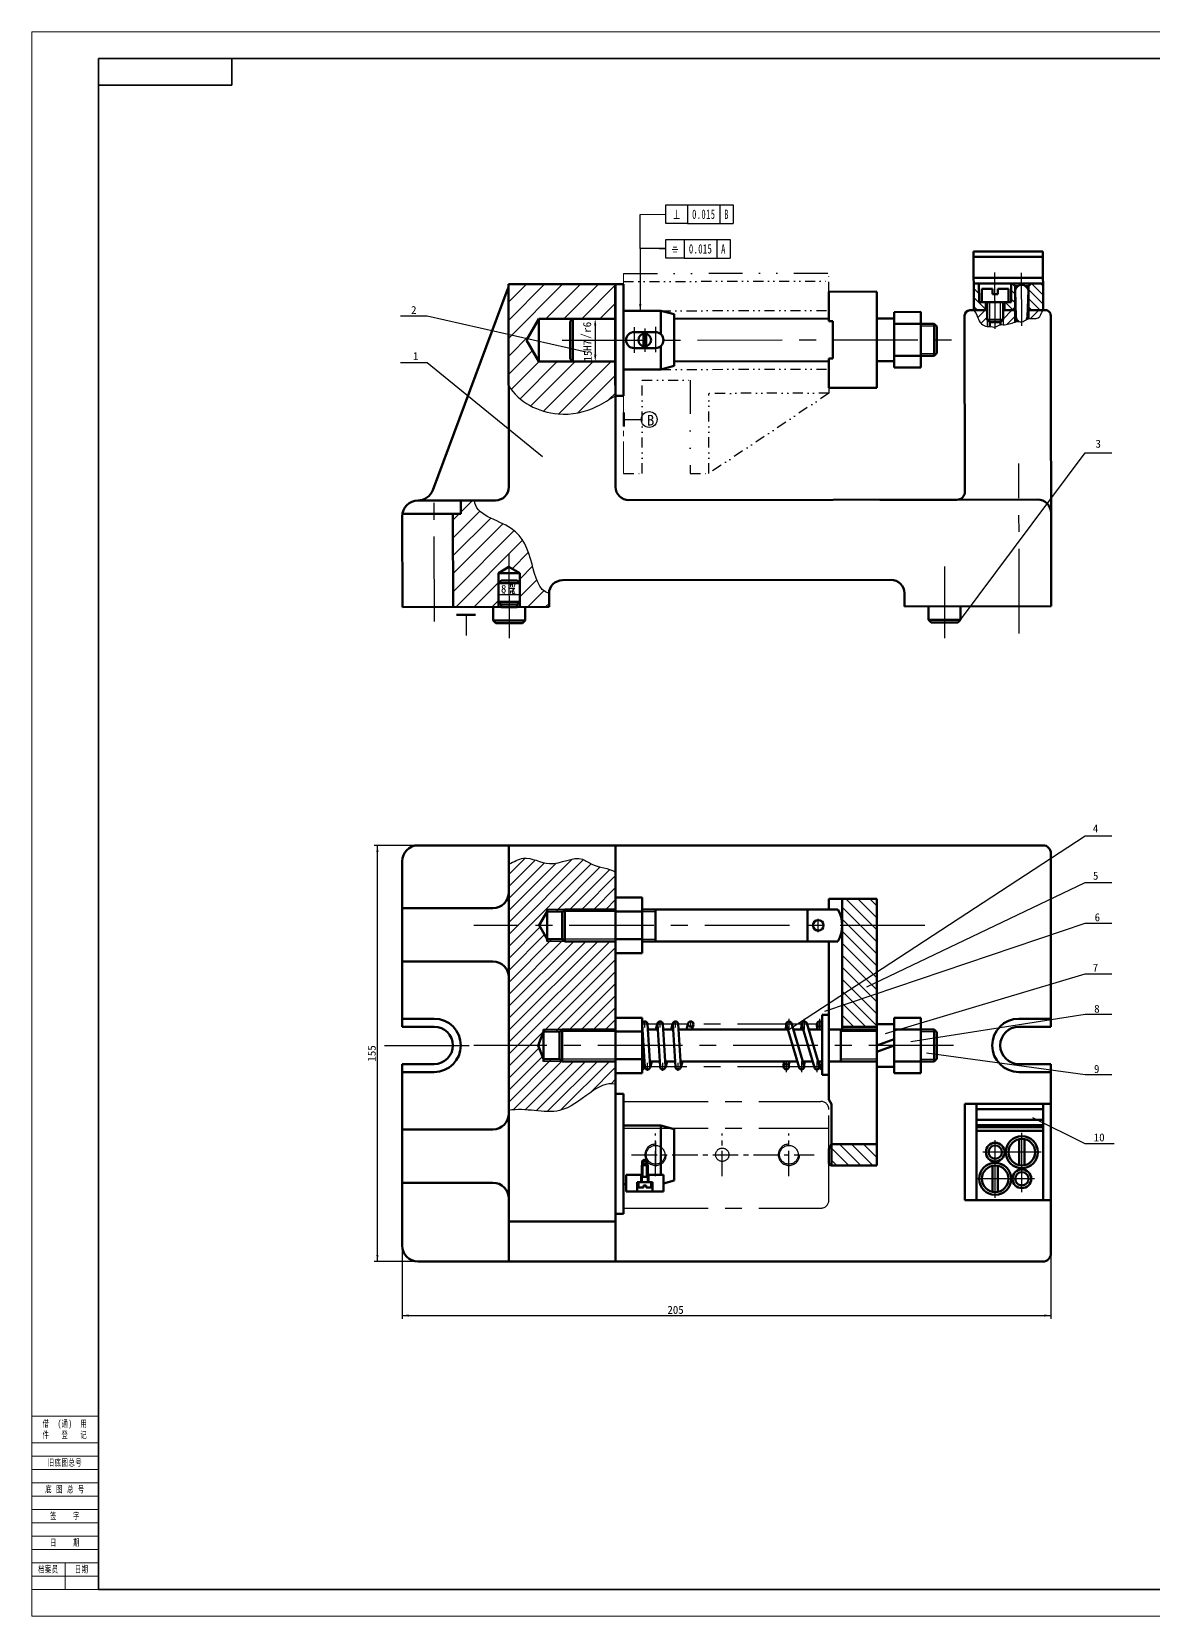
# Model space of a CAD drawing. Header units: millimetres. Extents: x -27 to 814, y 368 to 962.
# Drawn here: x -27 to 393, y 368 to 962 of the extents above; entities that cross this region are included whole.
import ezdxf
from ezdxf.enums import TextEntityAlignment as Align

# ---------------------------------------------------------------- set-up
doc = ezdxf.new("R2010")
doc.units = ezdxf.units.MM
for name, pattern in [('ACAD_ISO02W100', [15, 12, -3]), ('CENTER', [50.8, 31.75, -6.35, 6.35, -6.35]), ('DIVIDE', [31.75, 12.7, -6.35, 0, -6.35, 0, -6.35]), ('双点画线', [22, 12, -2, 2, -2, 2, -2])]:
    doc.linetypes.add(name, pattern=pattern)
for name, color, linetype, lineweight in [('图层1', 4, 'Continuous', 50), ('图层2', 5, 'Continuous', 25), ('图层3', 1, 'CENTER', 25), ('图层4', 3, 'DIVIDE', 25), ('图层5', 7, 'ACAD_ISO02W100', 35), ('尺寸线层', 3, 'Continuous', 18), ('粗实线层', 7, 'Continuous', 35), ('细实线', 7, 'Continuous', 25), ('细实线层', 7, 'Continuous', 18)]:
    doc.layers.add(name, color=color, linetype=linetype, lineweight=lineweight)
doc.styles.add('标准', font='', dxfattribs={"width": 0.667})
doc.styles.add('样式 1', font='', dxfattribs={"width": 0.707})
doc.styles.get('标准').set_extended_font_data('宋体')
doc.styles.get('样式 1').set_extended_font_data('宋体')
doc.dimstyles.new('ISO-25', dxfattribs={"dimtxt": 3, "dimasz": 2.5, "dimexe": 1.25, "dimexo": 0.625, "dimtad": 1, "dimtxsty": 'Standard', "dimcen": 2.5, "dimdle": 5, "dimadec": 0, "dimazin": 0, "dimtfac": 1, "dimtmove": 0, "dimatfit": 3, "dimfxl": 0, "dimarcsym": 0})

# ---------------------------------------------------------------- blocks, each defined once
blk = doc.blocks.new('*X3')
at = {"layer": '图层2', "linetype": 'Continuous'}
for points in [[(147.88, 750.73), (150.38, 751.15), (150.38, 750.32)], [(155.88, 750.74), (153.38, 751.15), (153.38, 750.32)]]:
    blk.add_hatch(color=0, dxfattribs=at).paths.add_polyline_path(points, flags=0)
at = {"layer": '图层2', "color": 0, "linetype": 'Continuous'}
for p, q in [((147.88, 752.74), (147.88, 749.48)), ((147.88, 750.73), (155.88, 750.74)), ((155.88, 752.75), (155.88, 749.49))]:
    blk.add_line(p, q, dxfattribs=at)
at = {"layer": '图层2', "color": 0, "insert": (149.87, 752.84), "char_height": 3, "width": 6, "attachment_point": 5, "rotation": 0.07499}
blk.add_mtext('8', dxfattribs=at)
blk = doc.blocks.new('*X4')
at = {"layer": '图层2', "color": 0, "linetype": 'Continuous', "lineweight": -2}
for p, q in [((0, 3.5), (6.91, 3.5)), ((0, -3.5), (0, 3.5)), ((0, 0), (0, 0)), ((0, 0), (0, 0)), ((6.91, 3.5), (6.91, -3.5)), ((6.91, 3.5), (24.13, 3.5)), ((19.06, 3.5), (19.06, -3.5)), ((24.13, 3.5), (24.13, -3.5)), ((6.91, -3.5), (0, -3.5)), ((6.91, -3.5), (24.13, -3.5))]:
    blk.add_line(p, q, dxfattribs=at)
at = {"layer": '图层2', "color": 0, "char_height": 3.5, "attachment_point": 5, "line_spacing_factor": 1.15057, "style": '标准'}
for s, insert, width in [('{\\fGDT|b0|i0|c134|p2;\\T1;i}', (3.45, 0), 6.9068), ('\\T1.1;A', (21.6, 0), 7)]:
    blk.add_mtext(s, dxfattribs=dict(at, insert=insert, width=width))
at = {"layer": '图层2', "color": 0, "lineweight": -2, "insert": (8.66, 0), "char_height": 3.5, "width": 17.2027, "attachment_point": 4, "line_spacing_factor": 1.15057, "style": '标准'}
blk.add_mtext('\\T1.1;0.015', dxfattribs=at)
blk = doc.blocks.new('*X5')
at = {"layer": '图层2', "color": 0, "linetype": 'Continuous', "lineweight": -2}
for p, q in [((0, 3.5), (8.12, 3.5)), ((0, -3.5), (0, 3.5)), ((0, 0), (0, 0)), ((0, 0), (0, 0)), ((8.12, 3.5), (8.12, -3.5)), ((8.12, 3.5), (25.26, 3.5)), ((20.27, 3.5), (20.27, -3.5)), ((25.26, 3.5), (25.26, -3.5)), ((8.12, -3.5), (0, -3.5)), ((8.12, -3.5), (25.26, -3.5))]:
    blk.add_line(p, q, dxfattribs=at)
at = {"layer": '图层2', "color": 0, "char_height": 3.5, "attachment_point": 5, "line_spacing_factor": 1.15057, "style": '标准'}
for s, insert, width in [('{\\fGDT|b0|i0|c134|p2;\\T1;b}', (4.06, 0), 8.1157), ('\\T1.1;B', (22.77, 0), 7)]:
    blk.add_mtext(s, dxfattribs=dict(at, insert=insert, width=width))
at = {"layer": '图层2', "color": 0, "lineweight": -2, "insert": (9.87, 0), "char_height": 3.5, "width": 17.2027, "attachment_point": 4, "line_spacing_factor": 1.15057, "style": '标准'}
blk.add_mtext('\\T1.1;0.015', dxfattribs=at)
blk = doc.blocks.new('*X6')
at = {"layer": '图层2', "linetype": 'Continuous'}
for points in [[(111.81, 480.41), (114.31, 480.83), (114.31, 479.99)], [(355.04, 480.41), (352.54, 480.83), (352.54, 479.99)]]:
    blk.add_hatch(color=0, dxfattribs=at).paths.add_polyline_path(points, flags=0)
at = {"layer": '图层2', "color": 0, "linetype": 'Continuous'}
for p, q in [((111.81, 506.05), (111.81, 479.16)), ((355.04, 506.05), (355.04, 479.16)), ((111.81, 480.41), (355.04, 480.41))]:
    blk.add_line(p, q, dxfattribs=at)
at = {"layer": '图层2', "color": 0, "insert": (214.31, 482.52), "char_height": 3, "width": 11.8333, "attachment_point": 5}
blk.add_mtext('205', dxfattribs=at)
blk = doc.blocks.new('*X7')
at = {"layer": '图层2', "linetype": 'Continuous'}
for points in [[(102.54, 656.67), (102.12, 654.17), (102.96, 654.17)], [(102.54, 500.67), (102.12, 503.17), (102.96, 503.17)]]:
    blk.add_hatch(color=0, dxfattribs=at).paths.add_polyline_path(points, flags=0)
at = {"layer": '图层2', "color": 0, "linetype": 'Continuous'}
for p, q in [((117.19, 656.67), (101.29, 656.67)), ((102.54, 500.67), (102.54, 656.67)), ((117.19, 500.67), (101.29, 500.67))]:
    blk.add_line(p, q, dxfattribs=at)
at = {"layer": '图层2', "color": 0, "insert": (100.42, 578.67), "char_height": 3, "width": 11.3, "attachment_point": 5, "rotation": 90}
blk.add_mtext('155', dxfattribs=at)
blk = doc.blocks.new('*X9')
at = {"layer": '粗实线层'}
for p, q in [((410.5, 287), (-395.5, 287)), ((-395.5, 287), (-395.5, -287)), ((-345.5, 287), (-345.5, 277)), ((-345.5, 277), (-395.5, 277)), ((-395.5, -287), (410.5, -287))]:
    blk.add_line(p, q, dxfattribs=at)
at = {"layer": '细实线层'}
for p, q in [((420.5, 297), (-420.5, 297)), ((-420.5, 297), (-420.5, -297)), ((-420.5, -222), (-395.5, -222)), ((-420.5, -232), (-395.5, -232)), ((-420.5, -237), (-395.5, -237)), ((-420.5, -242), (-395.5, -242)), ((-420.5, -247), (-395.5, -247)), ((-420.5, -252), (-395.5, -252)), ((-420.5, -257), (-395.5, -257)), ((-420.5, -262), (-395.5, -262)), ((-420.5, -267), (-395.5, -267)), ((-420.5, -272), (-395.5, -272)), ((-420.5, -277), (-395.5, -277)), ((-408, -287), (-408, -277)), ((-420.5, -282), (-395.5, -282)), ((-420.5, -287), (-395.5, -287)), ((-420.5, -297), (420.5, -297))]:
    blk.add_line(p, q, dxfattribs=at)
at = {"layer": '尺寸线层', "char_height": 2.514, "attachment_point": 5, "line_spacing_factor": 0.99982, "style": '标准'}
for s, insert, width in [('\\T1.1;借  (通)  用\\P件   登   记', (-408, -227), 48), ('\\T1.1;旧底图总号', (-408, -239.5), 48), ('\\T1.1;底 图 总 号', (-408, -249.5), 48), ('\\T1.1;签    字', (-408, -259.5), 48), ('\\T1.1;日    期', (-408, -269.5), 48), ('\\T1.1;档案员', (-414.25, -279.5), 23), ('\\T1.1;日期', (-401.75, -279.5), 23)]:
    blk.add_mtext(s, dxfattribs=dict(at, insert=insert, width=width))
at = {"layer": '尺寸线层', "style": '标准', "width": 0.667}
blk.add_attdef('图纸编号', text='', height=5.22, rotation=180, dxfattribs=at).set_placement((-370.5, 282), align=Align.MIDDLE_CENTER)
for tag, p in [('登记', (-408, -234.5)), ('旧底图总号', (-408, -244.5)), ('底图总号', (-408, -254.5)), ('签字', (-408, -264.5)), ('签字日期', (-408, -274.5)), ('档案员', (-414.25, -284.5)), ('日期', (-401.75, -284.5))]:
    blk.add_attdef(tag, text='', height=2.61, dxfattribs=at).set_placement(p, align=Align.MIDDLE_CENTER)

msp = doc.modelspace()

# ---------------------------------------------------------------- hatches: boundary and pattern name
at = {"layer": '图层2'}
h = msp.add_hatch(dxfattribs=at)
h.set_pattern_fill('ANSI31', color=0, scale=0.75, angle=90.075, style=0)
h.paths.add_polyline_path([(328.074, 867.233), (326.074, 867.23), (326.087, 857.23), (330.587, 857.236), (330.583, 860.236), (328.083, 860.233)], flags=0)
h.paths.add_polyline_path([(341.575, 866.251), (340.574, 867.249), (340.074, 867.249), (340.083, 860.249), (337.583, 860.245), (337.587, 857.245), (340.587, 857.249), (341.586, 858.251)], flags=0)
h.paths.add_polyline_path([(352.074, 867.264), (347.574, 867.258), (346.575, 866.257), (346.578, 864.257), (346.586, 858.257), (347.587, 857.258), (352.087, 857.264)], flags=0)
h = msp.add_hatch(dxfattribs=at)
h.set_pattern_fill('ANSI31', color=0, scale=1.5, angle=0.075, style=0)
edge = h.paths.add_edge_path(flags=0)
edge.add_line((130.889, 745.975), (147.889, 745.997))
edge.add_line((147.889, 745.997), (147.887, 747.997))
edge.add_line((147.887, 747.997), (147.873, 758.732))
edge.add_line((147.873, 758.732), (151.87, 761.046))
edge.add_line((151.87, 761.046), (155.873, 758.742))
edge.add_line((155.873, 758.742), (155.887, 748.007))
edge.add_line((155.887, 748.007), (155.889, 746.007))
edge.add_line((155.889, 746.007), (166.889, 746.022))
edge.add_line((166.889, 746.022), (166.883, 751.022))
edge.add_spline(control_points=[(166.883, 751.022), (162.834, 752.301), (160.398, 763.726), (155.384, 777.692), (139.022, 780.223), (139.014, 785.985)], knot_values=[0, 0, 0, 0, 13.2369201, 29.3519887, 47.3161589, 47.3161589, 47.3161589, 47.3161589], weights=[1, 1, 1, 1, 1, 1], degree=3, periodic=0)
edge.add_line((139.014, 785.985), (133.837, 785.979))
edge.add_line((133.837, 785.979), (133.844, 780.979))
edge.add_line((133.844, 780.979), (130.844, 780.975))
edge.add_line((130.844, 780.975), (130.889, 745.975))
h.paths.add_polyline_path([(151.756, 848.149), (158.755, 846.568), (163.042, 854.017), (191.748, 854.054), (191.731, 867.054), (151.731, 867.002)], flags=0)
edge = h.paths.add_edge_path(flags=0)
edge.add_line((163.063, 838.017), (158.434, 846.011))
edge.add_line((158.434, 846.011), (158.755, 846.568))
edge.add_line((158.755, 846.568), (151.756, 848.149))
edge.add_line((151.756, 848.149), (151.781, 829.002))
edge.add_spline(control_points=[(151.781, 829.002), (155.343, 822.851), (168.205, 816.308), (183.122, 819.648), (189.493, 823.897), (191.786, 825.235)], knot_values=[0, 0, 0, 0, 21.7950074, 37.0394907, 45.1793625, 45.1793625, 45.1793625, 45.1793625], weights=[1, 1, 1, 1, 1, 1], degree=3, periodic=0)
edge.add_line((191.786, 825.235), (191.769, 838.054))
edge.add_line((191.769, 838.054), (163.063, 838.017))
for points in [[(200.659, 859.566), (201.492, 859.567), (201.079, 857.067)], [(183.767, 851.544), (184.601, 851.545), (184.181, 854.045)], [(183.782, 840.544), (184.615, 840.545), (184.202, 838.045)]]:
    msp.add_hatch(color=0, dxfattribs=at).paths.add_polyline_path(points, flags=0)
h = msp.add_hatch(dxfattribs=at)
h.set_pattern_fill('ANSI31', color=0, scale=0.75, angle=0.075, style=0)
edge = h.paths.add_edge_path(flags=0)
edge.add_line((331.087, 857.237), (326.087, 857.23))
edge.add_spline(control_points=[(326.087, 857.23), (327.533, 855.886), (327.622, 852.538), (330.352, 851.243), (331.095, 851.197)], knot_values=[0, 0, 0, 0, 5.9892024, 8.249109, 8.249109, 8.249109, 8.249109], weights=[1, 1, 1, 1, 1], degree=3, periodic=0)
edge.add_line((331.095, 851.197), (331.092, 853.724))
edge.add_line((331.092, 853.724), (331.087, 857.237))
edge = h.paths.add_edge_path(flags=0)
edge.add_line((341.587, 857.251), (337.087, 857.245))
edge.add_line((337.087, 857.245), (337.092, 853.732))
edge.add_line((337.092, 853.732), (337.086, 851.833))
edge.add_spline(control_points=[(337.086, 851.833), (337.089, 851.832), (338.642, 851.77), (340.103, 852.333), (341.593, 852.827)], knot_values=[0, 0, 0, 0, 0.0076122, 4.6428521, 4.6428521, 4.6428521, 4.6428521], weights=[1, 1, 1, 1, 1], degree=3, periodic=0)
edge.add_line((341.593, 852.827), (341.587, 857.251))
edge = h.paths.add_edge_path(flags=0)
edge.add_spline(control_points=[(346.591, 854.046), (347.809, 854.304), (350.7, 853.475), (351.529, 856.294), (352.087, 857.264)], knot_values=[0, 0, 0, 0, 3.744231, 7.1378965, 7.1378965, 7.1378965, 7.1378965], weights=[1, 1, 1, 1, 1], degree=3, periodic=0)
edge.add_line((352.087, 857.264), (347.087, 857.258))
edge.add_line((347.087, 857.258), (346.587, 857.257))
edge.add_line((346.587, 857.257), (346.591, 854.046))
h = msp.add_hatch(dxfattribs=at)
h.set_pattern_fill('ANSI31', color=0, style=0)
h.paths.add_polyline_path([(172.81, 632.674), (166.232, 632.674), (166.232, 631.886), (172.022, 631.886)], flags=0)
h.paths.add_polyline_path([(172.022, 621.463), (166.232, 621.463), (166.232, 620.674), (172.81, 620.674)], flags=0)
h.paths.add_polyline_path([(171.81, 587.674), (164.81, 587.674), (164.81, 586.886), (171.022, 586.886)], flags=0)
h.paths.add_polyline_path([(171.022, 576.463), (164.81, 576.463), (164.81, 575.674), (171.81, 575.674)], flags=0)
edge = h.paths.add_edge_path(flags=0)
edge.add_line((164.81, 576.463), (162.81, 581.674))
edge.add_line((162.81, 581.674), (151.81, 581.674))
edge.add_line((151.81, 581.674), (151.81, 557.285))
edge.add_spline(control_points=[(151.81, 557.285), (158.035, 558.526), (169.841, 554.099), (180.923, 563.284), (188.541, 568.033), (191.81, 567.089)], knot_values=[0, 0, 0, 0, 19.2775966, 32.4767918, 42.8113168, 42.8113168, 42.8113168, 42.8113168], weights=[1, 1, 1, 1, 1, 1], degree=3, periodic=0)
edge.add_line((191.81, 567.089), (191.81, 575.674))
edge.add_line((191.81, 575.674), (171.81, 575.674))
edge.add_line((171.81, 575.674), (164.81, 575.674))
edge.add_line((164.81, 575.674), (164.81, 576.463))
h.paths.add_polyline_path([(191.81, 620.674), (172.81, 620.674), (166.232, 620.674), (166.232, 621.502), (163.246, 626.674), (151.81, 626.674), (151.81, 581.674), (162.81, 581.674), (164.81, 586.886), (164.81, 587.674), (171.81, 587.674), (191.81, 587.674)], flags=0)
edge = h.paths.add_edge_path(flags=0)
edge.add_spline(control_points=[(191.81, 646.669), (188.91, 648.416), (184.172, 648.219), (177.257, 653.807), (168.308, 647.203), (158.24, 653.502), (153.697, 650.478), (151.81, 649.667)], knot_values=[0, 0, 0, 0, 8.6629818, 13.186538, 26.2128253, 35.9629611, 41.9355765, 41.9355765, 41.9355765, 41.9355765], weights=[1, 1, 1, 1, 1, 1, 1, 1], degree=3, periodic=0)
edge.add_line((151.81, 649.667), (151.81, 626.674))
edge.add_line((151.81, 626.674), (163.223, 626.674))
edge.add_line((163.223, 626.674), (166.232, 631.886))
edge.add_line((166.232, 631.886), (166.232, 632.674))
edge.add_line((166.232, 632.674), (172.81, 632.674))
edge.add_line((172.81, 632.674), (191.81, 632.674))
edge.add_line((191.81, 632.674), (191.81, 646.669))

# ---------------------------------------------------------------- linework, layer by layer
at = {"layer": '图层1', "color": 0}
for p, q in [((352.058, 879.264), (326.058, 879.23)), ((326.058, 879.23), (326.087, 857.23)), ((352.087, 857.264), (352.058, 879.264)), ((352.061, 877.264), (326.061, 877.23)), ((191.786, 868.054), (191.786, 868.058)), ((352.071, 869.385), (326.071, 869.351)), ((352.074, 867.264), (326.074, 867.23)), ((340.074, 867.249), (340.083, 860.249)), ((340.574, 867.249), (341.575, 866.251)), ((347.574, 867.258), (346.575, 866.257)), ((123.292, 789.858), (151.352, 864.983)), ((151.731, 867.002), (191.731, 867.054)), ((151.83, 791.002), (151.731, 867.002)), ((191.83, 791.054), (191.731, 867.054)), ((191.786, 825.235), (191.786, 867.054)), ((194.786, 825.235), (194.786, 867.054)), ((271.735, 864.159), (289.735, 864.226)), ((271.735, 864.159), (271.749, 853.159)), ((289.735, 864.183), (289.782, 828.183)), ((328.074, 867.233), (328.083, 860.233)), ((333.077, 865.239), (329.077, 865.234)), ((329.077, 865.234), (329.083, 860.234)), ((333.079, 863.239), (333.077, 865.239)), ((335.079, 863.242), (333.079, 863.239)), ((339.077, 865.247), (335.077, 865.242)), ((335.077, 865.242), (335.079, 863.242)), ((339.077, 865.247), (339.083, 860.247)), ((342.541, 866.252), (341.575, 866.251)), ((341.575, 866.251), (341.593, 852.827)), ((341.577, 864.761), (341.941, 854.725)), ((346.575, 866.257), (345.61, 866.256)), ((346.577, 864.767), (346.239, 854.731)), ((346.575, 866.257), (346.591, 854.046)), ((346.575, 866.257), (346.578, 864.257)), ((194.786, 857.058), (208.744, 857.077)), ((208.756, 848.313), (208.744, 857.077)), ((208.744, 857.077), (213.746, 855.743)), ((213.771, 836.423), (213.746, 855.743)), ((296.245, 856.591), (306.245, 856.604)), ((296.245, 856.591), (296.272, 835.791)), ((306.245, 856.604), (306.272, 835.804)), ((331.087, 857.237), (324.69, 857.228)), ((340.083, 860.249), (328.083, 860.233)), ((330.587, 857.236), (330.583, 860.236)), ((331.092, 853.724), (331.083, 860.237)), ((337.083, 860.245), (337.092, 853.732)), ((341.587, 857.251), (337.087, 857.245)), ((337.583, 860.245), (337.587, 857.245)), ((341.586, 858.251), (340.587, 857.249)), ((347.587, 857.258), (346.586, 858.257)), ((352.969, 857.265), (346.587, 857.257)), ((352.087, 857.264), (347.087, 857.258)), ((163.042, 854.017), (158.434, 846.011)), ((191.748, 854.054), (163.042, 854.017)), ((163.063, 838.017), (163.042, 854.017)), ((175.748, 854.033), (174.749, 853.032)), ((174.749, 853.032), (174.768, 839.032)), ((175.748, 854.033), (175.769, 838.033)), ((271.748, 854.159), (213.748, 854.083)), ((271.749, 853.159), (273.249, 853.161)), ((273.249, 853.161), (273.268, 839.161)), ((296.248, 854.191), (289.748, 854.183)), ((311.25, 852.211), (296.251, 852.191)), ((311.25, 852.211), (311.266, 840.211)), ((311.25, 852.211), (312.252, 851.212)), ((312.252, 851.212), (312.265, 841.212)), ((312.252, 851.212), (312.265, 841.212)), ((322.692, 855.226), (322.779, 789.226)), ((337.092, 853.732), (331.092, 853.724)), ((332.093, 852.726), (331.092, 853.724)), ((336.093, 852.731), (332.093, 852.726)), ((332.093, 852.726), (332.095, 851.254)), ((336.093, 852.731), (337.092, 853.732)), ((336.093, 852.731), (336.094, 851.831)), ((354.972, 855.268), (355.114, 746.268)), ((158.434, 846.011), (163.063, 838.017)), ((208.773, 835.077), (208.761, 843.841)), ((163.063, 838.017), (191.769, 838.054)), ((174.768, 839.032), (175.769, 838.033)), ((271.769, 838.159), (213.769, 838.083)), ((271.768, 839.159), (273.268, 839.161)), ((271.782, 828.159), (271.768, 839.159)), ((296.269, 838.191), (289.769, 838.183)), ((311.266, 840.211), (296.266, 840.191)), ((312.265, 841.212), (311.266, 840.211)), ((194.786, 835.058), (208.773, 835.077)), ((208.773, 835.077), (213.771, 836.423)), ((296.272, 835.791), (306.272, 835.804)), ((271.782, 828.159), (287.857, 828.18)), ((287.857, 828.18), (289.782, 828.183)), ((194.786, 825.235), (191.786, 825.235)), ((194.868, 818.96), (194.875, 813.639)), ((117.837, 785.958), (146.837, 785.996)), ((133.844, 780.979), (133.837, 785.979)), ((196.837, 786.061), (350.062, 786.262)), ((319.783, 786.222), (290.912, 786.184)), ((111.844, 780.95), (133.844, 780.979)), ((111.889, 745.95), (111.845, 779.95)), ((130.889, 745.975), (130.844, 780.975)), ((355.069, 781.268), (355.114, 746.268)), ((147.873, 758.732), (151.87, 761.046)), ((155.873, 758.742), (151.87, 761.046)), ((147.873, 758.732), (155.873, 758.742)), ((147.887, 747.997), (147.873, 758.732)), ((148.876, 755.998), (147.878, 754.997)), ((147.878, 754.997), (155.878, 755.007)), ((148.876, 755.998), (154.876, 756.006)), ((154.876, 756.006), (155.878, 755.007)), ((155.873, 758.742), (155.887, 748.007)), ((171.876, 756.028), (295.101, 756.19)), ((166.889, 746.022), (166.883, 751.022)), ((300.108, 751.196), (300.115, 746.196)), ((111.889, 745.95), (166.889, 746.022)), ((132.166, 743.095), (139.369, 743.104)), ((145.889, 745.994), (145.896, 740.994)), ((147.887, 747.997), (155.887, 748.007)), ((148.888, 746.998), (147.887, 747.997)), ((147.887, 747.997), (147.889, 745.997)), ((147.887, 747.997), (147.889, 745.997)), ((148.888, 746.998), (154.888, 747.006)), ((148.888, 746.998), (148.889, 745.998)), ((148.889, 745.998), (154.889, 746.006)), ((154.888, 747.006), (155.887, 748.007)), ((154.888, 747.006), (154.889, 746.006)), ((155.887, 748.007), (155.889, 746.007)), ((157.896, 741.01), (157.889, 746.01)), ((300.115, 746.196), (355.114, 746.268)), ((309.121, 741.208), (309.115, 746.208)), ((321.115, 746.224), (321.121, 741.224)), ((145.896, 740.994), (157.896, 741.01)), ((146.897, 739.996), (145.896, 740.994)), ((146.897, 739.996), (156.897, 740.009)), ((156.897, 740.009), (157.896, 741.01)), ((321.121, 741.224), (309.121, 741.208)), ((310.122, 740.209), (309.121, 741.208)), ((320.122, 740.222), (310.122, 740.209)), ((320.122, 740.222), (321.121, 741.224)), ((352.035, 656.674), (117.81, 656.674)), ((151.81, 500.674), (151.81, 656.674)), ((191.81, 520.674), (191.81, 656.674)), ((355.035, 653.674), (355.035, 588.674)), ((111.81, 588.674), (111.81, 650.674)), ((191.81, 637.074), (201.81, 637.074)), ((201.81, 637.074), (201.81, 616.274)), ((271.81, 636.674), (271.81, 632.674)), ((289.81, 636.674), (271.81, 636.674)), ((276.81, 636.674), (276.81, 587.674)), ((289.81, 536.674), (289.81, 636.674)), ((145.81, 633.149), (111.81, 633.149)), ((166.232, 631.886), (163.234, 626.694)), ((166.232, 632.674), (166.232, 620.674)), ((172.022, 631.886), (166.232, 631.886)), ((172.81, 632.674), (171.81, 631.674)), ((171.81, 631.674), (171.81, 621.674)), ((191.81, 632.674), (172.81, 632.674)), ((172.81, 632.674), (172.81, 620.674)), ((191.81, 631.886), (201.81, 631.886)), ((275.203, 632.674), (201.81, 632.674)), ((206.81, 632.674), (206.81, 620.674)), ((263.81, 620.674), (263.81, 632.674)), ((163.234, 626.694), (166.232, 621.502)), ((172.022, 621.463), (166.232, 621.463)), ((171.81, 621.674), (172.81, 620.674)), ((191.81, 620.674), (172.81, 620.674)), ((191.81, 621.463), (201.81, 621.463)), ((275.203, 620.674), (201.81, 620.674)), ((271.81, 620.674), (271.81, 561.406)), ((145.81, 613.149), (111.81, 613.149)), ((201.81, 616.274), (191.81, 616.274)), ((123.81, 591.674), (111.81, 591.674)), ((123.81, 588.674), (111.81, 588.674)), ((191.81, 592.074), (201.81, 592.074)), ((201.81, 592.074), (201.81, 571.274)), ((201.812, 589.612), (202.812, 573.612)), ((203.808, 589.737), (204.808, 573.737)), ((207.581, 589.953), (206.919, 587.674)), ((207.543, 589.611), (208.555, 573.611)), ((209.539, 589.737), (210.551, 573.737)), ((213.322, 589.958), (212.648, 587.674)), ((213.283, 589.611), (214.295, 573.611)), ((215.279, 589.737), (216.291, 573.737)), ((219.063, 589.958), (218.388, 587.674)), ((220.981, 589.391), (220.473, 587.674)), ((255.83, 589.674), (255.705, 587.674)), ((260.611, 573.39), (255.871, 589.39)), ((257.789, 589.958), (262.529, 573.958)), ((261.57, 589.674), (261.445, 587.674)), ((266.351, 573.39), (261.611, 589.39)), ((268.269, 573.958), (263.529, 589.958)), ((267.433, 587.674), (267.312, 589.612)), ((269.31, 593.137), (269.31, 570.674)), ((289.81, 588.674), (276.81, 588.674)), ((296.31, 589.674), (289.81, 589.674)), ((296.31, 592.074), (306.31, 592.074)), ((296.31, 592.074), (296.31, 571.274)), ((296.31, 573.674), (296.31, 589.674)), ((306.31, 592.074), (306.31, 571.274)), ((343.035, 591.674), (355.035, 591.674)), ((343.035, 588.674), (355.035, 588.674)), ((164.81, 586.886), (162.81, 581.674)), ((164.81, 587.674), (164.81, 575.674)), ((171.022, 586.886), (164.81, 586.886)), ((171.81, 587.674), (170.81, 586.674)), ((170.81, 586.674), (170.81, 576.674)), ((191.81, 587.674), (171.81, 587.674)), ((171.81, 587.674), (171.81, 575.674)), ((191.81, 586.886), (201.81, 586.886)), ((201.933, 587.674), (201.81, 587.674)), ((201.933, 587.674), (201.81, 587.674)), ((207.666, 587.674), (203.937, 587.674)), ((213.406, 587.674), (209.67, 587.674)), ((218.388, 587.674), (215.41, 587.674)), ((256.38, 587.674), (218.388, 587.674)), ((262.12, 587.674), (258.466, 587.674)), ((269.31, 587.674), (264.206, 587.674)), ((289.81, 587.674), (271.81, 587.674)), ((276.31, 587.674), (276.31, 575.674)), ((289.81, 581.674), (296.31, 584.04)), ((311.31, 587.674), (296.31, 587.674)), ((311.31, 587.674), (312.31, 586.674)), ((311.31, 587.674), (311.31, 575.674)), ((312.31, 586.674), (312.31, 576.674)), ((162.81, 581.674), (164.81, 576.463)), ((171.022, 576.463), (164.81, 576.463)), ((170.81, 576.674), (171.81, 575.674)), ((191.81, 576.463), (201.81, 576.463)), ((296.31, 581.674), (289.81, 579.309)), ((312.31, 576.674), (311.31, 575.674)), ((111.81, 506.674), (111.81, 574.674)), ((123.81, 574.674), (111.81, 574.674)), ((123.81, 571.674), (111.81, 571.674)), ((191.81, 575.674), (171.81, 575.674)), ((201.81, 571.274), (191.81, 571.274)), ((202.683, 575.674), (201.81, 575.674)), ((202.817, 573.556), (202.771, 573.395)), ((208.424, 575.674), (204.687, 575.674)), ((205.444, 575.674), (204.769, 573.391)), ((214.164, 575.674), (210.428, 575.674)), ((211.187, 575.674), (210.512, 573.391)), ((259.935, 575.674), (216.168, 575.674)), ((216.927, 575.674), (216.252, 573.391)), ((254.953, 575.674), (254.832, 573.737)), ((256.962, 575.674), (256.828, 573.609)), ((265.675, 575.674), (262.021, 575.674)), ((262.688, 575.674), (262.57, 573.674)), ((269.31, 575.674), (267.761, 575.674)), ((268.312, 573.612), (268.183, 575.674)), ((289.81, 575.674), (271.81, 575.674)), ((296.31, 573.674), (289.81, 573.674)), ((311.31, 575.674), (296.31, 575.674)), ((296.31, 571.274), (306.31, 571.274)), ((343.035, 574.674), (355.035, 574.674)), ((343.035, 571.674), (355.035, 571.674)), ((355.035, 574.674), (355.035, 503.674)), ((191.764, 518.492), (191.764, 563.492)), ((194.764, 563.492), (191.764, 563.492)), ((194.764, 518.492), (194.764, 563.492)), ((272.81, 559.674), (271.81, 561.406)), ((272.81, 544.674), (272.81, 559.674)), ((322.756, 559.735), (355.035, 559.735)), ((322.756, 559.735), (322.756, 523.674)), ((327.153, 559.735), (327.153, 523.674)), ((352.153, 559.735), (352.153, 523.674)), ((352.153, 557.735), (327.153, 557.735)), ((352.153, 553.735), (327.153, 553.735)), ((145.81, 550.2), (111.81, 550.2)), ((194.764, 551.674), (208.81, 551.674)), ((208.81, 538.438), (208.81, 551.674)), ((208.81, 551.674), (213.81, 550.335)), ((213.81, 531.014), (213.81, 550.335)), ((352.153, 551.735), (327.153, 551.735)), ((352.153, 551.028), (327.153, 551.028)), ((352.153, 549.614), (327.153, 549.614)), ((343.153, 546.573), (343.153, 536.775)), ((345.153, 546.573), (345.153, 536.775)), ((272.81, 544.674), (271.81, 542.942)), ((271.81, 542.942), (271.81, 537.674)), ((289.81, 544.674), (272.81, 544.674)), ((272.81, 544.674), (272.81, 536.674)), ((201.685, 538.224), (202.811, 538.874)), ((201.685, 538.224), (203.938, 538.224)), ((201.685, 536.755), (202.185, 537.255)), ((201.685, 530.363), (201.685, 536.755)), ((201.685, 536.755), (203.938, 536.754)), ((202.185, 537.255), (202.185, 538.224)), ((202.185, 537.255), (203.439, 537.255)), ((202.811, 538.874), (203.938, 538.224)), ((203.439, 537.255), (203.439, 538.224)), ((203.439, 537.255), (203.938, 536.756)), ((203.935, 530.362), (203.938, 536.754)), ((208.81, 533.174), (208.81, 538.438)), ((289.81, 536.674), (272.81, 536.674)), ((333.153, 536.573), (333.153, 526.775)), ((335.153, 536.573), (335.153, 526.775)), ((145.81, 530.2), (111.81, 530.2)), ((194.764, 529.674), (195.81, 529.674)), ((195.81, 529.674), (195.81, 533.174)), ((195.81, 533.174), (201.685, 533.174)), ((195.81, 526.874), (195.81, 529.674)), ((199.96, 526.874), (199.96, 530.363)), ((200.46, 530.363), (199.96, 530.363)), ((200.46, 530.363), (205.16, 530.363)), ((200.46, 528.363), (200.46, 530.363)), ((201.398, 530.363), (201.398, 533.174)), ((201.685, 532.351), (203.936, 532.351)), ((202.31, 528.362), (202.31, 529.142)), ((202.31, 529.142), (203.31, 529.142)), ((203.31, 529.142), (203.31, 528.363)), ((203.936, 533.174), (209.81, 533.174)), ((204.222, 530.363), (204.222, 533.174)), ((205.16, 530.363), (205.16, 528.363)), ((205.16, 530.363), (205.66, 530.363)), ((205.66, 526.874), (205.66, 530.363)), ((209.81, 533.174), (209.81, 529.674)), ((209.81, 529.942), (213.81, 531.014)), ((209.81, 529.674), (209.81, 526.874)), ((209.81, 526.874), (195.81, 526.874)), ((200.46, 528.363), (202.31, 528.363)), ((203.31, 528.363), (205.16, 528.363)), ((322.756, 523.674), (327.153, 523.674)), ((355.035, 523.674), (327.153, 523.674)), ((194.764, 518.492), (191.764, 518.492)), ((191.81, 500.674), (191.81, 520.674)), ((151.81, 515.674), (191.81, 515.674)), ((117.81, 500.674), (352.035, 500.674))]:
    msp.add_line(p, q, dxfattribs=at)
at = {"layer": '图层1', "color": 0, "linetype": '双点画线'}
msp.add_line((194.786, 867.054), (191.786, 867.054), dxfattribs=at)
at = {"layer": '图层1', "color": 0, "ltscale": 0.2}
for p, q in [((206.755, 849.074), (198.755, 849.064)), ((198.762, 843.064), (206.762, 843.074))]:
    msp.add_line(p, q, dxfattribs=at)
at = {"layer": '图层1', "color": 0, "ltscale": 0.3}
for p, q in [((202.268, 843.773), (202.259, 848.363)), ((203.268, 843.773), (203.259, 848.367))]:
    msp.add_line(p, q, dxfattribs=at)
at = {"layer": '图层1', "color": 0}
for centre, radius in [((202.758, 846.069), 2.35), ((267.81, 626.674), 2), ((220.022, 589.674), 1), ((268.31, 589.674), 1), ((255.83, 573.674), 1), ((344.153, 541.674), 6), ((344.153, 541.674), 5), ((334.153, 541.674), 3.5), ((334.153, 541.674), 2.5), ((334.153, 531.674), 6), ((334.153, 531.674), 5), ((344.153, 531.674), 3.5), ((344.153, 531.674), 2.5)]:
    msp.add_circle(centre, radius, dxfattribs=at)
for centre, radius, start, end in [((145.709, 867.088), 6.023, 339.538546, 359.179582), ((344.078, 864.202), 2.562, 12.755378, 167.394611), ((324.692, 855.228), 2, 90.074994, 180.074994), ((352.972, 855.265), 2, 0.074994, 90.074994), ((344.09, 854.803), 2.15, 182.078181, 233.843152), ((344.09, 854.803), 2.15, 333.9509, 358.071807), ((146.83, 790.996), 5, 270.074994, 0.074994), ((196.83, 791.061), 5, 180.074994, 270.074994), ((117.845, 779.958), 6, 90.074994, 180.074994), ((117.671, 791.957), 6, 270.074994, 339.518949), ((319.779, 789.222), 3, 270.074994, 0.074994), ((350.069, 781.262), 5, 0.074994, 90.074994), ((171.883, 751.028), 5, 90.074994, 180.074994), ((295.108, 751.19), 5, 0.074994, 90.074994), ((117.81, 650.674), 6, 90, 180), ((352.035, 653.674), 3, 0, 90), ((145.81, 639.149), 6, 270, 0), ((264.81, 626.674), 12, 330, 30), ((145.81, 607.149), 6, 0, 90), ((123.81, 581.674), 10, 270, 90), ((123.81, 581.674), 7, 270, 90), ((202.81, 589.674), 1, 0, 183.576334), ((208.541, 589.674), 1, 0, 183.61703), ((214.281, 589.674), 1, 0, 183.616904), ((256.83, 589.674), 1, 16.501923, 196.501923), ((262.57, 589.674), 1, 16.501923, 196.501923), ((343.035, 581.674), 10, 90, 270), ((343.035, 581.674), 7, 90, 270), ((201.81, 573.674), 1, 270, 90), ((203.81, 573.674), 1, 180, 343.526974), ((203.81, 573.674), 1, 0, 3.576334), ((209.553, 573.674), 1, 180, 3.61703), ((215.293, 573.674), 1, 180, 3.616904), ((261.57, 573.674), 1, 196.501923, 16.501923), ((267.31, 573.674), 1, 196.501923, 16.501923), ((269.31, 573.674), 1, 90, 270), ((145.81, 556.2), 6, 270, 0), ((272.81, 537.674), 1, 180, 270), ((145.81, 524.2), 6, 0, 90), ((117.81, 506.674), 6, 180, 270), ((352.035, 503.674), 3, 270, 0)]:
    msp.add_arc(centre, radius, start, end, dxfattribs=at)
at = {"layer": '图层1', "color": 0, "ltscale": 0.2}
for centre, start, end in [((198.758, 846.064), 90.074994, 180.074994), ((198.758, 846.064), 180.074994, 270.074994), ((206.758, 846.074), 0.074994, 90.074994), ((206.758, 846.074), 270.074994, 0.074994)]:
    msp.add_arc(centre, 3, start, end, dxfattribs=at)
at = {"layer": '图层2', "color": 0}
for p, q in [((201.031, 893.209), (210.653, 893.222)), ((201.048, 880.365), (201.031, 893.209)), ((210.669, 880.378), (201.048, 880.365)), ((201.048, 880.365), (201.079, 857.067)), ((208.209, 880.374), (210.669, 880.378)), ((121.166, 855.057), (111.166, 855.044)), ((180.811, 841.587), (121.166, 855.057)), ((184.184, 851.545), (184.198, 840.545)), ((306.252, 851.416), (312.04, 851.423)), ((121.189, 837.543), (111.189, 837.53)), ((164.387, 802.279), (121.189, 837.543)), ((306.265, 840.993), (312.054, 841)), ((194.871, 816.299), (201.432, 816.308)), ((321.121, 741.224), (367.932, 803.762)), ((151.683, 753.107), (154.013, 753.11)), ((135.768, 743.1), (135.778, 735.307)), ((256.83, 587.674), (367.932, 660.184)), ((367.932, 660.184), (377.932, 660.184)), ((285.986, 603.609), (367.932, 642.739)), ((367.932, 642.739), (377.932, 642.739)), ((288.108, 626.674), (278.108, 636.674)), ((289.81, 629.462), (282.598, 636.674)), ((289.81, 633.952), (287.088, 636.674)), ((172.81, 632.674), (166.232, 632.674)), ((191.81, 631.886), (172.022, 631.886)), ((201.81, 631.886), (206.81, 631.886)), ((283.618, 626.674), (276.81, 633.482)), ((270.306, 594.484), (367.932, 627.517)), ((279.127, 626.674), (276.81, 628.992)), ((289.81, 611.501), (276.81, 624.501)), ((289.81, 615.992), (279.127, 626.674)), ((289.81, 620.482), (283.618, 626.674)), ((289.81, 624.972), (288.108, 626.674)), ((367.932, 627.517), (377.932, 627.517)), ((172.81, 620.674), (166.232, 620.674)), ((191.81, 621.463), (172.022, 621.463)), ((201.81, 621.463), (206.81, 621.463)), ((289.81, 607.011), (276.81, 620.011)), ((289.81, 602.521), (276.81, 615.521)), ((289.81, 598.031), (276.81, 611.031)), ((289.81, 593.541), (276.81, 606.541)), ((293.062, 586.157), (367.932, 608.522)), ((367.932, 608.522), (377.932, 608.522)), ((289.81, 589.051), (276.81, 602.051)), ((285.697, 588.674), (276.81, 597.561)), ((281.206, 588.674), (276.81, 593.071)), ((302.521, 583.163), (367.932, 593.341)), ((367.932, 593.341), (377.932, 593.341)), ((171.81, 587.674), (164.81, 587.674)), ((191.81, 586.886), (171.022, 586.886)), ((289.81, 586.886), (276.31, 586.886)), ((306.31, 586.886), (312.099, 586.886)), ((191.81, 576.463), (171.022, 576.463)), ((289.81, 576.463), (276.31, 576.463)), ((306.31, 576.463), (312.099, 576.463)), ((308.382, 578.861), (367.932, 570.799)), ((171.81, 575.674), (164.81, 575.674)), ((367.932, 570.799), (377.932, 570.799)), ((367.932, 544.784), (348.201, 554.573)), ((275.325, 540.674), (272.81, 543.189)), ((279.325, 536.674), (275.325, 540.674)), ((279.815, 540.674), (275.815, 544.674)), ((283.815, 536.674), (279.815, 540.674)), ((284.305, 540.674), (280.305, 544.674)), ((288.305, 536.674), (284.305, 540.674)), ((288.795, 540.674), (284.795, 544.674)), ((289.81, 539.659), (288.795, 540.674)), ((289.81, 544.15), (289.285, 544.674)), ((378.735, 544.784), (367.932, 544.784)), ((201.685, 536.755), (201.685, 538.224)), ((202.185, 532.351), (202.185, 537.255)), ((203.436, 532.351), (203.439, 537.255)), ((203.938, 538.224), (203.938, 536.756)), ((274.835, 536.674), (272.81, 538.699))]:
    msp.add_line(p, q, dxfattribs=at)
msp.add_circle((204.417, 816.312), 2.985, dxfattribs=at)
for points, knots in [([(326.087, 857.23), (327.533, 855.886), (327.622, 852.538), (330.687, 851.084), (332.426, 851.302), (334.209, 850.555), (335.677, 851.981), (338.328, 851.649), (340.5, 852.486), (342.822, 853.223), (344.426, 852.548), (345.523, 853.727), (347.563, 854.375), (350.7, 853.475), (351.529, 856.294), (352.087, 857.264)], [0, 0, 0, 0, 4528.9042565, 6237.79636, 7002.6970687, 8541.4933474, 10202.0468577, 10966.9475664, 14491.1321067, 15448.7813099, 16431.3197451, 18085.3595933, 18543.4810884, 21376.846638, 23944.9292619, 23944.9292619, 23944.9292619, 23944.9292619]), ([(151.781, 829.002), (155.343, 822.851), (168.205, 816.308), (183.122, 819.648), (189.493, 823.897), (191.786, 825.235)], [0, 0, 0, 0, 2964.9106626, 5038.7127272, 6146.0302125, 6146.0302125, 6146.0302125, 6146.0302125]), ([(166.883, 751.022), (162.834, 752.301), (160.398, 763.726), (155.384, 777.692), (139.022, 780.223), (139.014, 785.985)], [0, 0, 0, 0, 1898.1203053, 4208.9553668, 6784.944045, 6784.944045, 6784.944045, 6784.944045]), ([(151.81, 649.667), (153.697, 650.478), (158.24, 653.502), (168.308, 647.203), (177.257, 653.807), (184.172, 648.219), (188.91, 648.416), (191.81, 646.669)], [0, 0, 0, 0, 1083.1756989, 2851.4312427, 5213.8398357, 6034.2184874, 7605.3110137, 7605.3110137, 7605.3110137, 7605.3110137]), ([(191.81, 567.089), (188.541, 568.033), (180.923, 563.284), (169.841, 554.099), (158.035, 558.526), (151.81, 557.285)], [0, 0, 0, 0, 989.1085781, 2252.3922944, 4097.4346204, 4097.4346204, 4097.4346204, 4097.4346204])]:
    msp.add_open_spline(points, degree=3, knots=knots, dxfattribs=at)
at = {"layer": '图层3', "color": 0}
for p, q in [((334.096, 850.256), (334.068, 871.443)), ((344.095, 851.433), (344.069, 871.267)), ((171.758, 846.028), (318.258, 846.22)), ((193.758, 846.057), (195.758, 846.06)), ((343.128, 736.053), (343.044, 799.816)), ((123.896, 740.643), (123.83, 791.299)), ((151.863, 766.104), (151.905, 734.171)), ((315.095, 761.168), (315.13, 734.384)), ((307.828, 626.674), (138.74, 626.674)), ((267.81, 624.174), (267.81, 629.174)), ((269.31, 589.674), (201.81, 589.674)), ((202.797, 588.396), (202.806, 590.975)), ((208.537, 588.376), (208.546, 590.955)), ((214.277, 588.355), (214.286, 590.934)), ((220.017, 588.334), (220.026, 590.913)), ((256.83, 591.674), (256.83, 587.674)), ((262.57, 591.674), (262.57, 587.674)), ((268.31, 591.674), (268.31, 587.674)), ((105.152, 581.674), (138.74, 581.674)), ((318.491, 581.674), (138.74, 581.674)), ((269.31, 573.674), (201.81, 573.674)), ((203.812, 572.191), (203.814, 575.152)), ((209.552, 572.186), (209.554, 575.147)), ((215.292, 572.181), (215.294, 575.142)), ((255.83, 575.674), (255.83, 571.674)), ((261.57, 575.674), (261.57, 571.674)), ((267.31, 575.674), (267.31, 571.674)), ((191.81, 520.674), (191.81, 560.674)), ((194.764, 560.674), (268.81, 560.674)), ((271.81, 523.674), (271.81, 557.674)), ((194.764, 550.674), (271.81, 550.674)), ((344.153, 535.674), (344.153, 548.917)), ((337.773, 541.674), (329.539, 541.674)), ((334.153, 538.174), (334.153, 546.145)), ((351.393, 541.674), (338.153, 541.674)), ((334.153, 524.533), (334.153, 537.674)), ((344.153, 526.609), (344.153, 535.174)), ((340.153, 531.674), (327.547, 531.674)), ((348.908, 531.674), (340.653, 531.674)), ((194.764, 520.674), (268.81, 520.674))]:
    msp.add_line(p, q, dxfattribs=at)
at = {"layer": '图层3', "color": 0, "ltscale": 0.3}
for p, q in [((198.752, 850.871), (198.765, 841.256)), ((202.761, 850.419), (202.765, 841.719)), ((206.752, 851.074), (206.765, 841.074)), ((206.81, 532.674), (206.81, 548.674)), ((231.81, 532.674), (231.81, 548.674)), ((256.81, 532.674), (256.81, 548.674)), ((197.839, 540.674), (266.238, 540.674)), ((206.81, 545.674), (206.81, 535.674))]:
    msp.add_line(p, q, dxfattribs=at)
at = {"layer": '图层3', "color": 0, "linetype": '双点画线'}
for p, q in [((367.932, 803.762), (377.932, 803.762)), ((269.31, 593.137), (271.81, 593.137)), ((269.31, 570.827), (271.81, 570.827)), ((194.764, 520.674), (194.764, 560.674))]:
    msp.add_line(p, q, dxfattribs=at)
at = {"layer": '图层3', "color": 0, "linetype": '双点画线', "lineweight": 50}
for p, q in [((269.31, 593.137), (271.81, 593.137)), ((269.31, 570.674), (271.81, 570.674))]:
    msp.add_line(p, q, dxfattribs=at)
at = {"layer": '图层3', "color": 0}
for centre, radius in [((206.81, 540.674), 3.5), ((231.81, 540.674), 2.5), ((256.81, 540.674), 3.5)]:
    msp.add_circle(centre, radius, dxfattribs=at)
for centre, radius, start, end in [((268.81, 557.674), 3, 360, 90), ((206.81, 540.674), 4, 90, 0), ((256.81, 540.674), 4, 90, 0), ((268.81, 523.674), 3, 270, 0)]:
    msp.add_arc(centre, radius, start, end, dxfattribs=at)
at = {"layer": '图层4', "color": 0}
for p, q in [((194.785, 871.058), (271.726, 871.159)), ((219.778, 831.091), (219.824, 796.091)), ((271.782, 828.159), (271.785, 826.159))]:
    msp.add_line(p, q, dxfattribs=at)
at = {"layer": '图层4', "color": 0, "ltscale": 0.3}
for p, q in [((194.786, 868.058), (271.73, 868.159)), ((271.735, 864.159), (271.726, 871.159)), ((208.744, 857.077), (271.744, 857.159)), ((208.773, 835.077), (271.773, 835.159)), ((201.778, 831.068), (219.778, 831.091)), ((201.824, 796.068), (201.778, 831.068)), ((271.785, 826.159), (226.785, 826.1)), ((226.824, 796.1), (226.785, 826.1)), ((271.785, 826.159), (226.824, 796.1)), ((194.824, 796.058), (201.824, 796.068)), ((219.824, 796.091), (226.824, 796.1))]:
    msp.add_line(p, q, dxfattribs=at)
at = {"layer": '图层5', "color": 0}
for p, q in [((195.758, 846.06), (195.758, 846.06)), ((195.758, 846.06), (195.758, 846.06)), ((209.758, 846.078), (209.758, 846.078))]:
    msp.add_line(p, q, dxfattribs=at)
at = {"layer": '尺寸线层', "color": 0, "linetype": '双点画线'}
for p, q in [((194.785, 871.058), (194.789, 868.058)), ((194.794, 864.058), (194.785, 871.058)), ((194.824, 796.058), (194.778, 831.058))]:
    msp.add_line(p, q, dxfattribs=at)
at = {"layer": '细实线', "color": 0}
for p, q in [((332.093, 852.726), (332.083, 860.238)), ((336.093, 852.731), (336.083, 860.243)), ((331.092, 853.724), (331.095, 851.197)), ((337.092, 853.732), (337.086, 851.833))]:
    msp.add_line(p, q, dxfattribs=at)

# ---------------------------------------------------------------- block references
at = {"layer": '图层2', "color": 0}
for name, p in [('*X5', (210.653, 893.222)), ('*X4', (210.67, 880.239))]:
    msp.add_blockref(name, p, dxfattribs=at)
at = {"layer": '粗实线层', "color": 0}
msp.add_blockref('*X9', (393.425, 664.673), dxfattribs=at)

# ---------------------------------------------------------------- texts
at = {"layer": '图层2', "color": 0}
for s, insert, char_height, width, attachment_point, rotation in [('2', (115.142, 855.851), 3, 2.48079, 7, 0.074994), ('r6', (182.708, 848.825), 3, 5.85579, 7, 90.074994), ('/', (182.771, 846.56), 3, 2.73213, 7, 90.074994), ('H7', (182.777, 842.001), 3, 5.93072, 7, 90.074994), ('1', (115.874, 838.567), 3, 1.83079, 7, 0.074994), ('15', (182.952, 838.043), 3, 5.28079, 7, 90.074994), ('B', (203.617, 818.049), 4, 2.55556, 1, 0.074994)]:
    msp.add_mtext(s, dxfattribs=dict(at, insert=insert, char_height=char_height, width=width, attachment_point=attachment_point, rotation=rotation))
at = {"layer": '图层2', "color": 0, "char_height": 3, "attachment_point": 7}
for s, insert, width in [('3', (371.749, 805.666), 2.425), ('4', (370.758, 661.498), 2.75), ('5', (370.783, 643.738), 2.425), ('6', (371.423, 628.165), 2.55), ('7', (370.716, 609.306), 2.425), ('8', (371.275, 593.881), 2.55), ('9', (371.179, 571.301), 2.575), ('10', (371.098, 545.649), 5.35)]:
    msp.add_mtext(s, dxfattribs=dict(at, insert=insert, width=width))
at = {"layer": '图层2', "color": 0, "insert": (152.148, 755.048), "char_height": 1.5, "width": 1.6545, "attachment_point": 1, "rotation": 0.074994, "style": '样式 1'}
msp.add_mtext('{\\Ftxt,gbcbig.shx;H7\\Pr6}', dxfattribs=at)

# ---------------------------------------------------------------- dimensions: what is measured, and where the dimension line sits
at = {"layer": '图层2', "color": 0}
dim = msp.add_linear_dim(base=(155.883, 750.741), p1=(147.88, 753.364), p2=(155.88, 753.375), angle=0.074994, text='8', dimstyle='ISO-25', override={"dimsah": 1, "dimtol": 1, "dimtp": 0, "dimtm": 0, "dimtolj": 1}, dxfattribs=at)
dim.commit()
dim.dimension.update_dxf_attribs({"geometry": '*X3', "text_midpoint": (149.871, 750.733), "dimtype": 160})
dim = msp.add_linear_dim(base=(102.538, 656.674), p1=(117.81, 500.674), p2=(117.81, 656.674), angle=90, text='155', dimstyle='ISO-25', override={"dimsah": 1, "dimtol": 1, "dimtp": 0, "dimtm": 0, "dimtolj": 1}, dxfattribs=at)
dim.commit()
dim.dimension.update_dxf_attribs({"geometry": '*X7', "text_midpoint": (102.538, 578.674)})
dim = msp.add_linear_dim(base=(355.035, 480.412), p1=(111.81, 506.674), p2=(355.035, 506.674), text='205', dimstyle='ISO-25', override={"dimsah": 1, "dimtol": 1, "dimtp": 0, "dimtm": 0, "dimtolj": 1}, dxfattribs=at)
dim.commit()
dim.dimension.update_dxf_attribs({"geometry": '*X6', "text_midpoint": (214.31, 480.412), "dimtype": 160})

doc.saveas('drawing.dxf')
